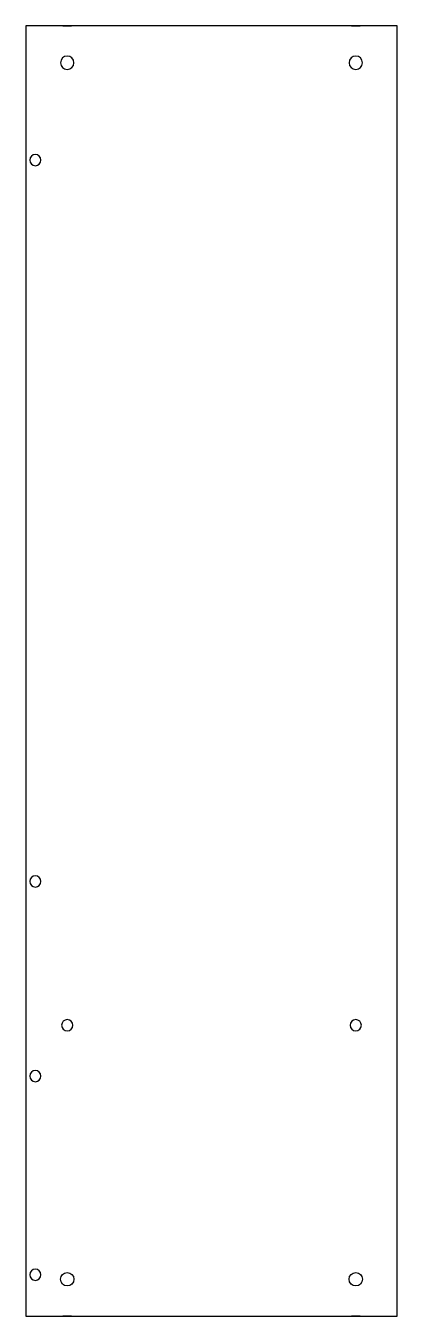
# Model space of a CAD drawing. Extents: x 0 to 332, y 0 to 1153.
import ezdxf

# ---------------------------------------------------------------- set-up
doc = ezdxf.new("R2010")
doc.units = 0

msp = doc.modelspace()

# ---------------------------------------------------------------- linework, layer by layer
at = {"layer": '110OO_17.0_____AOO'}
msp.add_lwpolyline([(332, 1152.99), (0, 1152.99), (0, 0), (332, 0)], close=True, dxfattribs=at)
at = {"layer": '130VD_F1_VE_P13.8_D12.0_No_An', "color": 7}
for centre in [(37, 33), (295, 33)]:
    msp.add_circle(centre, 6, dxfattribs=at)
at = {"layer": '130VD_F2_VE_P10.1_D10.0_No_An', "color": 7, "extrusion": (0, 0, -1)}
for centre in [(-8.55, 1032.99, 17), (-8.55, 388.49, 17), (-37, 259.99, 17), (-295, 259.99, 17), (-8.55, 214.49, 17), (-8.55, 37, 17)]:
    msp.add_circle(centre, 5, dxfattribs=at)
at = {"layer": '130VD_F2_VE_P13.8_D12.0_No_An', "color": 7, "extrusion": (0, 0, -1)}
for centre in [(-37, 1119.99, 17), (-295, 1119.99, 17)]:
    msp.add_circle(centre, 6, dxfattribs=at)
at = {"layer": '140HD_F1_4B_P33.0_D8.0_Z-8.5_Lzk', "color": 7, "extrusion": (0, -1, 0)}
for centre in [(37, -8.5), (295, -8.5)]:
    msp.add_circle(centre, 4, dxfattribs=at)
at = {"layer": '140HD_F1_5T_P33.0_D8.0_Z-8.5_Lzk', "color": 7, "extrusion": (0, 1, 0)}
for centre in [(-37, -8.5, 1152.99), (-295, -8.5, 1152.99)]:
    msp.add_circle(centre, 4, dxfattribs=at)

doc.saveas('drawing.dxf')
